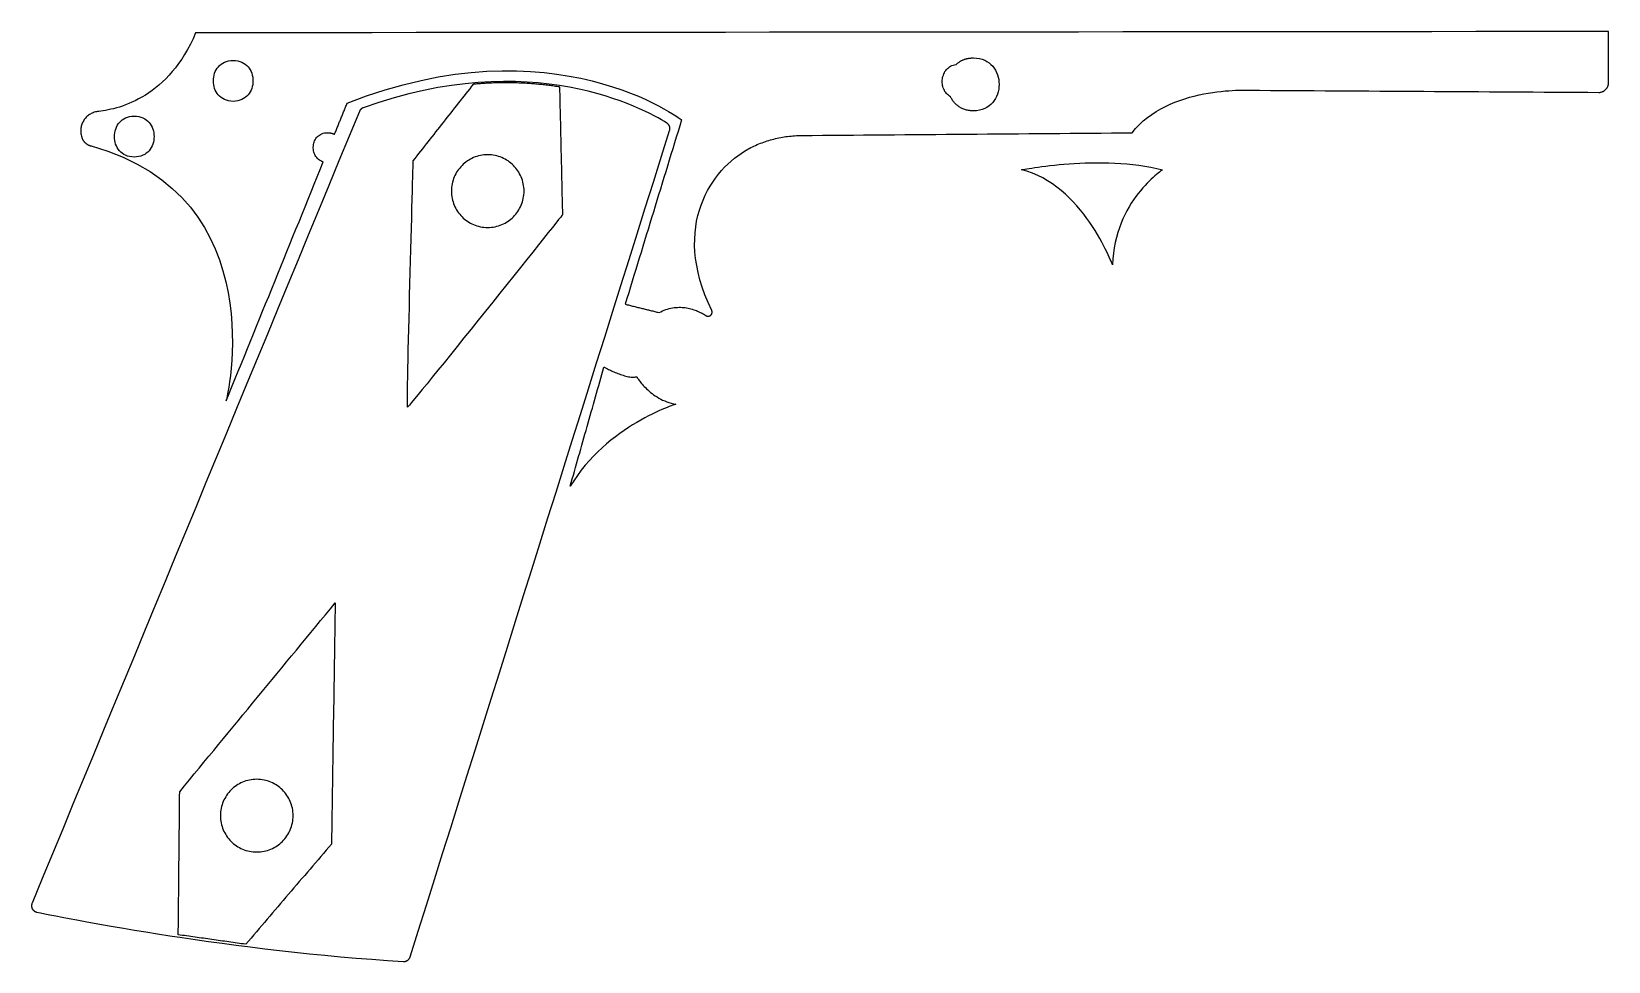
# Model space of a CAD drawing. Header units: metres. Extents: x 165 to 283, y -148 to -78.
import ezdxf

# ---------------------------------------------------------------- set-up
doc = ezdxf.new("R2010")
doc.units = ezdxf.units.M

msp = doc.modelspace()

# ---------------------------------------------------------------- linework, layer by layer
for points in [[(177.135282, -77.82814), (176.94275, -78.264766), (176.741328, -78.679548), (176.531778, -79.072994), (176.314608, -79.445612), (176.09058, -79.798164), (175.860202, -80.130904), (175.62449, -80.444594), (175.383698, -80.739742), (175.138842, -81.01711), (174.890176, -81.276952), (174.638716, -81.52003), (174.38497, -81.746852), (174.1297, -81.957926), (173.873414, -82.15376), (173.616874, -82.335116), (173.360842, -82.502248), (173.105826, -82.655918), (172.852588, -82.796634), (172.601636, -82.925158), (172.353732, -83.041744), (172.109638, -83.147154), (171.869862, -83.241896), (171.635166, -83.326478), (171.406312, -83.401662), (171.183808, -83.467702), (170.968416, -83.52536), (170.760644, -83.575144), (170.561254, -83.617816), (170.371008, -83.65363), (170.190414, -83.683348), (170.020234, -83.707478), (169.860976, -83.726528), (169.774108, -83.738212), (169.689272, -83.754214), (169.606722, -83.77428), (169.526204, -83.798156), (169.448226, -83.826096), (169.372534, -83.857592), (169.299382, -83.892644), (169.22877, -83.931252), (169.160952, -83.973162), (169.095928, -84.018374), (169.033698, -84.066634), (168.974516, -84.117942), (168.918382, -84.172044), (168.86555, -84.22894), (168.815766, -84.28863), (168.769538, -84.350606), (168.726612, -84.415122), (168.687242, -84.481924), (168.651428, -84.550758), (168.619424, -84.621624), (168.59123, -84.694268), (168.566846, -84.76869), (168.546526, -84.84489), (168.53027, -84.922614), (168.518332, -85.001608), (168.510458, -85.081872), (168.507156, -85.163406), (168.508172, -85.245956), (168.51376, -85.329268), (168.52392, -85.413342), (168.538906, -85.498178), (168.558718, -85.583522), (168.559226, -85.585808), (168.559734, -85.588094), (168.560242, -85.59038), (168.56075, -85.592666), (168.561258, -85.594952), (168.561766, -85.597238), (168.562274, -85.599524), (168.562782, -85.60181), (168.56329, -85.604096), (168.563798, -85.606382), (168.564306, -85.608668), (168.564814, -85.610954), (168.565322, -85.61324), (168.56583, -85.615526), (168.566338, -85.617812), (168.566846, -85.620098), (168.567354, -85.622384), (168.567862, -85.62467), (168.56837, -85.626956), (168.568878, -85.629242), (168.569386, -85.631528), (168.569894, -85.633814), (168.570402, -85.6361), (168.571164, -85.638386), (168.571672, -85.640672), (168.572434, -85.642958), (168.573196, -85.645244), (168.573704, -85.64753), (168.574466, -85.649816), (168.575228, -85.652102), (168.57599, -85.654388), (168.576752, -85.656674), (168.586404, -85.687662), (168.597072, -85.718142), (168.608756, -85.748114), (168.621456, -85.777578), (168.634918, -85.80628), (168.649396, -85.834474), (168.664636, -85.86216), (168.680892, -85.889338), (168.69791, -85.915754), (168.715944, -85.941662), (168.73474, -85.967062), (168.754298, -85.9917), (168.774618, -86.015576), (168.7957, -86.038944), (168.817544, -86.06155), (168.84015, -86.083394), (168.863264, -86.10473), (168.88714, -86.125304), (168.911524, -86.145116), (168.93667, -86.164166), (168.962324, -86.182454), (168.98874, -86.19998), (169.015664, -86.216744), (169.043096, -86.232746), (169.071036, -86.247986), (169.099484, -86.26221), (169.12844, -86.275672), (169.157904, -86.288372), (169.187876, -86.300056), (169.218356, -86.310978), (169.24909, -86.320884), (169.280332, -86.330028), (170.534584, -86.721188), (171.689014, -87.174832), (172.747686, -87.686134), (173.71441, -88.250268), (174.59325, -88.862154), (175.388016, -89.516966), (176.102772, -90.209878), (176.741328, -90.93581), (177.307494, -91.689936), (177.805334, -92.467176), (178.238912, -93.262704), (178.612038, -94.071694), (178.928776, -94.889066), (179.192936, -95.709994), (179.408328, -96.529652), (179.579016, -97.34296), (179.70881, -98.145092), (179.801774, -98.931222), (179.861972, -99.69627), (179.89296, -100.43541), (179.899056, -101.143562), (179.883816, -101.8159), (179.851558, -102.447598), (179.805838, -103.03383), (179.750974, -103.569516), (179.690522, -104.049576), (179.628546, -104.469438), (179.56911, -104.824022), (179.516024, -105.108248), (179.473352, -105.31729), (179.444904, -105.446322), (179.43449, -105.490518), (179.662582, -104.929178), (179.890674, -104.367838), (180.118766, -103.806498), (180.346858, -103.245158), (180.57495, -102.683818), (180.803042, -102.122478), (181.031134, -101.561138), (181.259226, -100.999798), (181.487318, -100.438458), (181.71541, -99.877118), (181.943502, -99.315778), (182.171594, -98.754438), (182.399686, -98.193098), (182.627778, -97.631758), (182.85587, -97.070418), (183.083962, -96.509078), (183.312054, -95.947738), (183.540146, -95.386398), (183.768238, -94.825058), (183.99633, -94.263718), (184.224422, -93.702378), (184.452514, -93.141038), (184.680606, -92.579698), (184.908698, -92.018358), (185.13679, -91.457018), (185.364882, -90.895678), (185.592974, -90.334338), (185.821066, -89.772998), (186.049158, -89.211658), (186.27725, -88.650318), (186.505342, -88.088978), (186.733434, -87.527638), (186.633358, -87.493602), (186.540394, -87.45093), (186.454542, -87.400384), (186.375802, -87.342472), (186.304174, -87.277956), (186.239658, -87.207598), (186.182254, -87.131652), (186.131962, -87.051134), (186.088782, -86.966298), (186.052714, -86.87816), (186.023758, -86.786974), (186.001914, -86.693756), (185.987182, -86.59876), (185.979562, -86.502748), (185.979054, -86.406482), (185.985658, -86.31047), (185.999374, -86.215474), (186.020202, -86.122002), (186.048142, -86.030816), (186.083194, -85.942424), (186.125612, -85.857334), (186.174888, -85.776308), (186.23153, -85.700108), (186.295284, -85.629242), (186.36615, -85.564472), (186.444128, -85.506306), (186.529218, -85.455252), (186.62142, -85.412072), (186.720734, -85.377274), (186.82716, -85.35162), (186.940698, -85.335872), (187.061348, -85.330538), (187.080144, -85.330792), (187.098686, -85.3313), (187.116974, -85.332062), (187.135008, -85.333078), (187.153042, -85.334348), (187.170822, -85.335872), (187.188348, -85.33765), (187.205874, -85.339682), (187.223146, -85.341968), (187.240164, -85.344508), (187.257182, -85.347048), (187.273946, -85.349842), (187.290456, -85.35289), (187.306966, -85.356192), (187.323222, -85.359748), (187.339224, -85.363558), (187.355226, -85.367622), (187.370974, -85.37194), (187.386722, -85.376258), (187.402216, -85.38083), (187.417456, -85.385656), (187.432696, -85.390736), (187.447682, -85.39607), (187.462414, -85.401404), (187.477146, -85.406992), (187.491624, -85.412834), (187.506102, -85.41893), (187.520326, -85.425026), (187.534296, -85.431376), (187.548266, -85.43798), (187.561982, -85.444584), (187.575698, -85.451442), (187.605416, -85.37829), (187.635134, -85.305138), (187.664852, -85.231986), (187.69457, -85.158834), (187.724288, -85.085682), (187.754006, -85.01253), (187.783724, -84.939378), (187.813442, -84.866226), (187.84316, -84.793074), (187.872878, -84.719922), (187.902596, -84.64677), (187.932314, -84.573618), (187.962032, -84.500466), (187.99175, -84.427314), (188.021468, -84.354162), (188.051186, -84.28101), (188.080904, -84.207858), (188.110622, -84.134706), (188.14034, -84.061554), (188.170058, -83.988402), (188.199776, -83.91525), (188.229494, -83.842098), (188.259212, -83.768946), (188.28893, -83.695794), (188.318648, -83.622642), (188.348366, -83.54949), (188.378084, -83.476338), (188.407802, -83.403186), (188.43752, -83.330034), (188.467238, -83.256882), (188.496956, -83.18373), (188.526674, -83.110578), (189.969902, -82.573114), (191.377062, -82.111342), (192.747646, -81.721452), (194.080892, -81.39938), (195.376038, -81.141316), (196.632576, -80.943704), (197.849998, -80.80248), (199.027542, -80.713834), (200.164446, -80.673956), (201.260202, -80.678782), (202.314048, -80.724756), (203.325476, -80.808068), (204.293978, -80.924654), (205.218538, -81.070704), (206.098902, -81.242408), (206.934308, -81.435956), (207.723994, -81.647538), (208.467452, -81.873344), (209.16392, -82.109564), (209.812636, -82.352134), (210.413346, -82.597498), (210.965034, -82.841592), (211.467192, -83.080606), (211.919312, -83.31073), (212.320632, -83.528154), (212.67039, -83.729068), (212.968078, -83.909662), (213.213188, -84.066126), (213.404958, -84.194396), (213.542626, -84.290916), (213.625684, -84.351622), (213.653624, -84.372704), (213.52129, -84.80552), (213.388956, -85.238336), (213.256622, -85.671152), (213.124288, -86.103968), (212.991954, -86.536784), (212.85962, -86.9696), (212.727286, -87.402416), (212.594952, -87.835232), (212.462618, -88.268048), (212.330284, -88.700864), (212.19795, -89.13368), (212.065616, -89.566496), (211.933282, -89.999312), (211.800948, -90.432128), (211.668614, -90.864944), (211.53628, -91.29776), (211.403946, -91.730576), (211.271612, -92.163392), (211.139278, -92.596208), (211.006944, -93.029024), (210.87461, -93.46184), (210.742276, -93.894656), (210.609942, -94.327472), (210.477608, -94.760288), (210.345274, -95.193104), (210.21294, -95.62592), (210.080606, -96.058736), (209.948272, -96.491552), (209.815938, -96.924368), (209.683604, -97.357184), (209.55127, -97.79), (209.418936, -98.222816), (209.498438, -98.242374), (209.57794, -98.261932), (209.657442, -98.28149), (209.736944, -98.301048), (209.816446, -98.320606), (209.895948, -98.340164), (209.97545, -98.359722), (210.054952, -98.37928), (210.134454, -98.398838), (210.213956, -98.418396), (210.293458, -98.437954), (210.37296, -98.457512), (210.452462, -98.47707), (210.531964, -98.496628), (210.611466, -98.516186), (210.690968, -98.535744), (210.77047, -98.555302), (210.849972, -98.57486), (210.929474, -98.594418), (211.008976, -98.613976), (211.088478, -98.633534), (211.16798, -98.653092), (211.247482, -98.67265), (211.326984, -98.692208), (211.406486, -98.711766), (211.485988, -98.731324), (211.56549, -98.750882), (211.644992, -98.77044), (211.724494, -98.789998), (211.803996, -98.809556), (211.883498, -98.829114), (211.963, -98.848672), (212.09381, -98.78314), (212.223604, -98.724212), (212.352636, -98.671634), (212.480652, -98.625152), (212.607652, -98.584766), (212.733636, -98.549968), (212.858604, -98.521012), (212.982302, -98.49739), (213.10473, -98.479102), (213.225888, -98.465894), (213.345776, -98.457512), (213.464394, -98.453702), (213.581742, -98.454464), (213.697566, -98.459544), (213.811866, -98.468688), (213.924642, -98.481896), (214.035894, -98.498914), (214.145622, -98.519488), (214.253572, -98.543364), (214.359998, -98.570542), (214.464646, -98.600768), (214.567516, -98.633788), (214.668608, -98.669348), (214.767668, -98.707448), (214.86495, -98.747834), (214.9602, -98.790252), (215.053418, -98.834448), (215.144604, -98.880422), (215.233758, -98.92792), (215.320626, -98.976688), (215.405462, -99.026726), (215.488012, -99.07778), (215.512142, -99.09175), (215.536526, -99.10318), (215.561164, -99.11207), (215.585802, -99.118674), (215.61044, -99.122992), (215.634824, -99.125278), (215.658954, -99.125278), (215.68283, -99.123246), (215.706198, -99.119436), (215.729058, -99.113594), (215.75141, -99.105974), (215.773, -99.09683), (215.793828, -99.085908), (215.81364, -99.073462), (215.83269, -99.059746), (215.85047, -99.044506), (215.867234, -99.027996), (215.882728, -99.01047), (215.896952, -98.991674), (215.909652, -98.971862), (215.920828, -98.951034), (215.93048, -98.929444), (215.938608, -98.907092), (215.944958, -98.883978), (215.949276, -98.860356), (215.951816, -98.836226), (215.952324, -98.811588), (215.950546, -98.786442), (215.946482, -98.761042), (215.940132, -98.735642), (215.931496, -98.709988), (215.92032, -98.684334), (215.64727, -98.088704), (215.40978, -97.506028), (215.206834, -96.936306), (215.036908, -96.379792), (214.898732, -95.836486), (214.79129, -95.306642), (214.713058, -94.79026), (214.66302, -94.287594), (214.639652, -93.798644), (214.641938, -93.32341), (214.668608, -92.862146), (214.718138, -92.414852), (214.789512, -91.981782), (214.88146, -91.562936), (214.992712, -91.158568), (215.121998, -90.768424), (215.268048, -90.393012), (215.429846, -90.032078), (215.605868, -89.68613), (215.794844, -89.354914), (215.995758, -89.038684), (216.207086, -88.73744), (216.427812, -88.451436), (216.656666, -88.180672), (216.892124, -87.925402), (217.13317, -87.685626), (217.378534, -87.461598), (217.626946, -87.253064), (217.877136, -87.060532), (218.127834, -86.883748), (218.37777, -86.72322), (218.625674, -86.578694), (218.742514, -86.515448), (218.860116, -86.454234), (218.978734, -86.395052), (219.098114, -86.337648), (219.218256, -86.282276), (219.339414, -86.228936), (219.461334, -86.177628), (219.584016, -86.128352), (219.70746, -86.081108), (219.831412, -86.035896), (219.956126, -85.992716), (220.081602, -85.951314), (220.207586, -85.911944), (220.334078, -85.874606), (220.461332, -85.8393), (220.589094, -85.806026), (220.717364, -85.77453), (220.846142, -85.745066), (220.975428, -85.717634), (221.104968, -85.692234), (221.235016, -85.668612), (221.365318, -85.647022), (221.496128, -85.627464), (221.627192, -85.609938), (221.75851, -85.59419), (221.890336, -85.580474), (222.022416, -85.56879), (222.154496, -85.558884), (222.28683, -85.55101), (222.419418, -85.545168), (222.55226, -85.541104), (222.685102, -85.539072), (223.461072, -85.532722), (224.237042, -85.526372), (225.013012, -85.520022), (225.788982, -85.513672), (226.564952, -85.507322), (227.340922, -85.500972), (228.116892, -85.494622), (228.892862, -85.488272), (229.668832, -85.481922), (230.444802, -85.475572), (231.220772, -85.469222), (231.996742, -85.462872), (232.772712, -85.456522), (233.548682, -85.450172), (234.324652, -85.443822), (235.100622, -85.437472), (235.876592, -85.431122), (236.652562, -85.424772), (237.428532, -85.418422), (238.204502, -85.412072), (238.980472, -85.405722), (239.756442, -85.399372), (240.532412, -85.393022), (241.308382, -85.386672), (242.084352, -85.380322), (242.860322, -85.373972), (243.636292, -85.367622), (244.412262, -85.361272), (245.188232, -85.354922), (245.964202, -85.348572), (246.740172, -85.342222), (247.516142, -85.335872), (247.777762, -85.01761), (248.057416, -84.721192), (248.353326, -84.445602), (248.663714, -84.190078), (248.987056, -83.954112), (249.32132, -83.736688), (249.664982, -83.537044), (250.016264, -83.354672), (250.373642, -83.188556), (250.735084, -83.038188), (251.099066, -82.902552), (251.46381, -82.780886), (251.827538, -82.672682), (252.188726, -82.576924), (252.545342, -82.493104), (252.895862, -82.420206), (253.238508, -82.357722), (253.571502, -82.304636), (253.893066, -82.26044), (254.201676, -82.224118), (254.495554, -82.195162), (254.772922, -82.17281), (255.032002, -82.156046), (255.27127, -82.144362), (255.488694, -82.136742), (255.68275, -82.132678), (255.85166, -82.131408), (255.9939, -82.131916), (256.107438, -82.133694), (256.19075, -82.13598), (256.242058, -82.137758), (256.259584, -82.13852), (257.082544, -82.1436), (257.905504, -82.14868), (258.728464, -82.15376), (259.551424, -82.15884), (260.374384, -82.16392), (261.197344, -82.169), (262.020304, -82.17408), (262.843264, -82.17916), (263.666224, -82.18424), (264.489184, -82.18932), (265.312144, -82.1944), (266.135104, -82.19948), (266.958064, -82.20456), (267.781024, -82.20964), (268.603984, -82.21472), (269.426944, -82.2198), (270.249904, -82.22488), (271.072864, -82.22996), (271.895824, -82.23504), (272.718784, -82.24012), (273.541744, -82.2452), (274.364704, -82.25028), (275.187664, -82.25536), (276.010624, -82.26044), (276.833584, -82.26552), (277.656544, -82.2706), (278.479504, -82.27568), (279.302464, -82.28076), (280.125424, -82.28584), (280.948384, -82.29092), (281.771344, -82.296), (282.594304, -82.30108), (282.631134, -82.300318), (282.667456, -82.297778), (282.70327, -82.29346), (282.738576, -82.287364), (282.77312, -82.27949), (282.807156, -82.270092), (282.84043, -82.258916), (282.872942, -82.246216), (282.904692, -82.231992), (282.93568, -82.216244), (282.965652, -82.199226), (282.994608, -82.180684), (283.022802, -82.160872), (283.04998, -82.13979), (283.075888, -82.117438), (283.10078, -82.093816), (283.124402, -82.069178), (283.147008, -82.04327), (283.168344, -82.016346), (283.18841, -81.988406), (283.206952, -81.95945), (283.224224, -81.929478), (283.239972, -81.898744), (283.25445, -81.866994), (283.267404, -81.834482), (283.27858, -81.801208), (283.288232, -81.767426), (283.29636, -81.732882), (283.30271, -81.697576), (283.307282, -81.661762), (283.310076, -81.62544), (283.311092, -81.58861), (283.311092, -81.46796), (283.311092, -81.34731), (283.311092, -81.22666), (283.311092, -81.10601), (283.311092, -80.98536), (283.311092, -80.86471), (283.311092, -80.74406), (283.311092, -80.62341), (283.311092, -80.50276), (283.311092, -80.38211), (283.311092, -80.26146), (283.311092, -80.14081), (283.311092, -80.02016), (283.311092, -79.89951), (283.311092, -79.77886), (283.311092, -79.65821), (283.311092, -79.53756), (283.311092, -79.41691), (283.311092, -79.29626), (283.311092, -79.17561), (283.311092, -79.05496), (283.311092, -78.93431), (283.311092, -78.81366), (283.311092, -78.69301), (283.311092, -78.57236), (283.311092, -78.45171), (283.311092, -78.33106), (283.311092, -78.21041), (283.311092, -78.08976), (283.311092, -77.96911), (283.311092, -77.84846), (283.311092, -77.72781), (279.992836, -77.730858), (276.67458, -77.733906), (273.356578, -77.736954), (270.038322, -77.740002), (266.720066, -77.74305), (263.402064, -77.746098), (260.083808, -77.749146), (256.765552, -77.752194), (253.447296, -77.755242), (250.12904, -77.75829), (246.810784, -77.761338), (243.492528, -77.764386), (240.174272, -77.767434), (236.856016, -77.770482), (233.53776, -77.77353), (230.219504, -77.776578), (226.901248, -77.779626), (223.582992, -77.782674), (220.264736, -77.785722), (216.94648, -77.78877), (213.628224, -77.791818), (210.309968, -77.794866), (206.991712, -77.797914), (203.673456, -77.800962), (200.3552, -77.80401), (197.036944, -77.807058), (193.718688, -77.810106), (190.400432, -77.813154), (187.082176, -77.816202), (183.76392, -77.81925), (180.445664, -77.822298), (177.127408, -77.825346)], [(179.961032, -82.974688), (179.780692, -82.965798), (179.612036, -82.940144), (179.455064, -82.898488), (179.309776, -82.842354), (179.175918, -82.772504), (179.053744, -82.690208), (178.943254, -82.596736), (178.844448, -82.493104), (178.757326, -82.380582), (178.681888, -82.259932), (178.61788, -82.132678), (178.565556, -81.999836), (178.524916, -81.862422), (178.49596, -81.721452), (178.478688, -81.57845), (178.472846, -81.434178), (178.478688, -81.289906), (178.496214, -81.146904), (178.525424, -81.005934), (178.566318, -80.86852), (178.618642, -80.735678), (178.68265, -80.608424), (178.758342, -80.487774), (178.845464, -80.374998), (178.94427, -80.271366), (179.05476, -80.177894), (179.176934, -80.095598), (179.310538, -80.025748), (179.455826, -79.969614), (179.612798, -79.927958), (179.7812, -79.902304), (179.961286, -79.893414), (180.141626, -79.902304), (180.310282, -79.927958), (180.467254, -79.969614), (180.612542, -80.025748), (180.7464, -80.095598), (180.868574, -80.177894), (180.979064, -80.271366), (181.07787, -80.374998), (181.164992, -80.487774), (181.24043, -80.608424), (181.304438, -80.735678), (181.356762, -80.86852), (181.397402, -81.005934), (181.426358, -81.146904), (181.44363, -81.289906), (181.449472, -81.434178), (181.44363, -81.57845), (181.426104, -81.721452), (181.396894, -81.862422), (181.356254, -81.999836), (181.30393, -82.132678), (181.239922, -82.259932), (181.16423, -82.380582), (181.077108, -82.493104), (180.978302, -82.596736), (180.867812, -82.690208), (180.745892, -82.772504), (180.612288, -82.842354), (180.467, -82.898488), (180.310028, -82.940144), (180.141626, -82.965798), (179.96154, -82.974688)], [(235.594906, -83.690206), (235.514388, -83.688936), (235.435394, -83.684872), (235.358178, -83.678268), (235.28274, -83.669124), (235.20908, -83.657694), (235.137198, -83.643724), (235.067094, -83.627468), (234.998514, -83.608926), (234.931712, -83.588098), (234.866688, -83.565238), (234.803442, -83.540346), (234.741974, -83.513168), (234.68203, -83.484212), (234.623864, -83.453224), (234.567476, -83.420458), (234.512866, -83.38566), (234.460034, -83.349084), (234.408726, -83.310984), (234.359196, -83.271106), (234.311444, -83.229704), (234.26547, -83.186778), (234.221274, -83.142328), (234.178602, -83.096354), (234.137708, -83.04911), (234.098592, -83.000596), (234.061254, -82.950812), (234.02544, -82.899758), (233.991404, -82.847434), (233.959146, -82.794094), (233.928666, -82.739738), (233.899964, -82.684366), (233.872786, -82.628232), (233.78668, -82.575146), (233.706924, -82.51571), (233.633518, -82.450432), (233.566462, -82.379566), (233.50601, -82.303874), (233.451908, -82.22361), (233.404156, -82.139536), (233.362754, -82.051906), (233.327702, -81.961482), (233.299, -81.868518), (233.276648, -81.773522), (233.260646, -81.677002), (233.250994, -81.579466), (233.247946, -81.481676), (233.251248, -81.383886), (233.2609, -81.286604), (233.276902, -81.190084), (233.299254, -81.095088), (233.327956, -81.002124), (233.363008, -80.9117), (233.40441, -80.824324), (233.452162, -80.74025), (233.506264, -80.66024), (233.566716, -80.584548), (233.633772, -80.513936), (233.707178, -80.448658), (233.786934, -80.389476), (233.87304, -80.336644), (233.965496, -80.29067), (234.064302, -80.252316), (234.169458, -80.221836), (234.280964, -80.199738), (234.310936, -80.172052), (234.34167, -80.145128), (234.372912, -80.118712), (234.404916, -80.093058), (234.437682, -80.068166), (234.47121, -80.044036), (234.5055, -80.020414), (234.540552, -79.997554), (234.576112, -79.975456), (234.612434, -79.95412), (234.649518, -79.933546), (234.687364, -79.913734), (234.725972, -79.894938), (234.765342, -79.876904), (234.80522, -79.859632), (234.84586, -79.843376), (234.887262, -79.827882), (234.929426, -79.813404), (234.972352, -79.799688), (235.01604, -79.786988), (235.060236, -79.77505), (235.105194, -79.764128), (235.150914, -79.754222), (235.197396, -79.745332), (235.24464, -79.737458), (235.292392, -79.7306), (235.340906, -79.724758), (235.390182, -79.719932), (235.44022, -79.716122), (235.49102, -79.713328), (235.542582, -79.71155), (235.594652, -79.711042), (235.82757, -79.722472), (236.045502, -79.755746), (236.248194, -79.80934), (236.4359, -79.881984), (236.60862, -79.972154), (236.766354, -80.078326), (236.909102, -80.198976), (237.03661, -80.332834), (237.149132, -80.478376), (237.246668, -80.634078), (237.329218, -80.798416), (237.396782, -80.97012), (237.44936, -81.147666), (237.486698, -81.32953), (237.50905, -81.514442), (237.516416, -81.700624), (237.508796, -81.886806), (237.48619, -82.071718), (237.448598, -82.253582), (237.39602, -82.431128), (237.328456, -82.602832), (237.245906, -82.76717), (237.14837, -82.922872), (237.035848, -83.068414), (236.908086, -83.202272), (236.765338, -83.322922), (236.607604, -83.429094), (236.434884, -83.519264), (236.247178, -83.591908), (236.044486, -83.645502), (235.826808, -83.678776), (235.594144, -83.690206)], [(212.555836, -84.607654), (212.376258, -84.497418), (212.15731, -84.36864), (211.899246, -84.223352), (211.602828, -84.064094), (211.268564, -83.893406), (210.896962, -83.71332), (210.488276, -83.526376), (210.043268, -83.33486), (209.562446, -83.141058), (209.046064, -82.947256), (208.494884, -82.755994), (207.90916, -82.569558), (207.289654, -82.390234), (206.63662, -82.220308), (205.950566, -82.06232), (205.232254, -81.918302), (204.481938, -81.790794), (203.700126, -81.682336), (202.887326, -81.59496), (202.0443, -81.531206), (201.171302, -81.49336), (200.26884, -81.483708), (199.337422, -81.504536), (198.377556, -81.558384), (197.38975, -81.647538), (196.374512, -81.774284), (195.33235, -81.940908), (194.263518, -82.14995), (193.168778, -82.403696), (192.048638, -82.704432), (190.903606, -83.054444), (189.733936, -83.456018), (189.721998, -83.46059), (189.71006, -83.465416), (189.698376, -83.470496), (189.686946, -83.47583), (189.675516, -83.481418), (189.66434, -83.487514), (189.653418, -83.493864), (189.642496, -83.500468), (189.631828, -83.507326), (189.621414, -83.514438), (189.611254, -83.521804), (189.601094, -83.529424), (189.591188, -83.537298), (189.581536, -83.545426), (189.572138, -83.553808), (189.562994, -83.562444), (189.554104, -83.571334), (189.545214, -83.580478), (189.536578, -83.589876), (189.528196, -83.599274), (189.520068, -83.608926), (189.512194, -83.618832), (189.504574, -83.628992), (189.497208, -83.639406), (189.490096, -83.64982), (189.483238, -83.660488), (189.476634, -83.67141), (189.470538, -83.682586), (189.464696, -83.693762), (189.459108, -83.705192), (189.453774, -83.716876), (189.448694, -83.72856), (188.679836, -85.588602), (187.910978, -87.448644), (187.14212, -89.308686), (186.373262, -91.168728), (185.604404, -93.02877), (184.835546, -94.888812), (184.066688, -96.748854), (183.29783, -98.608896), (182.528972, -100.468938), (181.760114, -102.32898), (180.991256, -104.189022), (180.222398, -106.049064), (179.45354, -107.909106), (178.684682, -109.769148), (177.915824, -111.62919), (177.146966, -113.489232), (176.378108, -115.349274), (175.60925, -117.209316), (174.840392, -119.069358), (174.071534, -120.9294), (173.302676, -122.789442), (172.533818, -124.649484), (171.76496, -126.509526), (170.996102, -128.369568), (170.227244, -130.22961), (169.458386, -132.089652), (168.689528, -133.949694), (167.92067, -135.809736), (167.151812, -137.669778), (166.382954, -139.52982), (165.614096, -141.389862), (164.845238, -143.249904), (164.835332, -143.27632), (164.82695, -143.302736), (164.820092, -143.329406), (164.814758, -143.356076), (164.810948, -143.382746), (164.808662, -143.409416), (164.8079, -143.435832), (164.808662, -143.461994), (164.810694, -143.488156), (164.81425, -143.514064), (164.819076, -143.539464), (164.825426, -143.56461), (164.833046, -143.589248), (164.841936, -143.613378), (164.852096, -143.637), (164.863526, -143.660114), (164.875972, -143.682466), (164.889688, -143.70431), (164.904674, -143.725392), (164.920676, -143.745712), (164.937694, -143.765016), (164.955982, -143.783558), (164.975286, -143.801084), (164.995606, -143.817594), (165.016942, -143.833088), (165.03904, -143.847312), (165.062154, -143.86052), (165.086284, -143.872458), (165.111176, -143.883126), (165.13683, -143.892524), (165.1635, -143.900398), (165.190932, -143.907002), (165.472364, -143.964914), (165.806882, -144.032986), (166.193216, -144.110456), (166.629334, -144.196562), (167.113966, -144.290796), (167.645588, -144.39265), (168.222422, -144.501362), (168.842944, -144.616424), (169.50563, -144.737074), (170.208956, -144.862804), (170.951398, -144.992852), (171.731178, -145.12671), (172.546772, -145.263616), (173.396656, -145.403062), (174.279306, -145.544286), (175.193198, -145.68678), (176.136554, -145.830036), (177.10785, -145.973038), (178.105816, -146.115532), (179.12842, -146.256756), (180.174392, -146.395948), (181.242208, -146.5326), (182.33009, -146.666204), (183.436514, -146.795998), (184.559956, -146.92122), (185.698892, -147.041362), (186.851544, -147.155916), (188.016642, -147.26412), (189.192408, -147.365466), (190.377318, -147.459192), (191.569848, -147.544536), (192.768474, -147.621244), (192.789048, -147.622006), (192.809622, -147.622006), (192.829942, -147.62099), (192.850262, -147.619212), (192.870328, -147.616672), (192.89014, -147.613116), (192.909698, -147.608798), (192.929002, -147.603718), (192.948052, -147.597876), (192.966848, -147.591272), (192.98539, -147.583906), (193.003424, -147.575778), (193.021204, -147.566888), (193.038476, -147.55749), (193.055494, -147.54733), (193.072004, -147.536408), (193.088006, -147.524978), (193.1035, -147.512786), (193.118486, -147.500086), (193.132964, -147.486624), (193.146934, -147.472654), (193.160396, -147.458176), (193.17335, -147.442936), (193.185542, -147.427188), (193.197226, -147.410932), (193.208148, -147.394168), (193.218562, -147.376896), (193.228214, -147.359116), (193.237104, -147.340828), (193.245232, -147.322032), (193.252598, -147.302728), (193.259202, -147.28317), (193.868548, -145.341848), (194.477894, -143.400526), (195.08724, -141.459204), (195.696586, -139.517882), (196.305932, -137.57656), (196.915278, -135.635238), (197.524624, -133.693916), (198.13397, -131.752594), (198.743316, -129.811272), (199.352662, -127.86995), (199.962008, -125.928628), (200.571354, -123.987306), (201.1807, -122.045984), (201.790046, -120.104662), (202.399392, -118.16334), (203.008738, -116.222018), (203.618084, -114.280696), (204.22743, -112.339374), (204.836776, -110.398052), (205.446122, -108.45673), (206.055468, -106.515408), (206.664814, -104.574086), (207.27416, -102.632764), (207.883506, -100.691442), (208.492852, -98.75012), (209.102198, -96.808798), (209.711544, -94.867476), (210.32089, -92.926154), (210.930236, -90.984832), (211.539582, -89.04351), (212.148928, -87.102188), (212.758274, -85.160866), (212.764116, -85.141054), (212.768942, -85.121242), (212.773006, -85.10143), (212.776054, -85.081618), (212.77834, -85.061806), (212.779864, -85.041994), (212.780626, -85.022182), (212.780372, -85.00237), (212.779356, -84.982558), (212.777578, -84.963), (212.775038, -84.943442), (212.771736, -84.924138), (212.767672, -84.905088), (212.762846, -84.886038), (212.757258, -84.867242), (212.750908, -84.8487), (212.743796, -84.830412), (212.735922, -84.812632), (212.727286, -84.795106), (212.717888, -84.777834), (212.707728, -84.76107), (212.69706, -84.74456), (212.68563, -84.728558), (212.673438, -84.713064), (212.660738, -84.697824), (212.647276, -84.683092), (212.633306, -84.668868), (212.618574, -84.655152), (212.60308, -84.641944), (212.587078, -84.629498), (212.570568, -84.61756), (212.553296, -84.606384)], [(204.484732, -81.875122), (204.49159, -82.176112), (204.498448, -82.477102), (204.505306, -82.778092), (204.512164, -83.079082), (204.519022, -83.380072), (204.52588, -83.681062), (204.532738, -83.982052), (204.539596, -84.283042), (204.546454, -84.584032), (204.553312, -84.885022), (204.56017, -85.186012), (204.567028, -85.487002), (204.573886, -85.787992), (204.580744, -86.088982), (204.587602, -86.389972), (204.59446, -86.690962), (204.601318, -86.991952), (204.608176, -87.292942), (204.615034, -87.593932), (204.621892, -87.894922), (204.62875, -88.195912), (204.635608, -88.496902), (204.642466, -88.797892), (204.649324, -89.098882), (204.656182, -89.399872), (204.66304, -89.700862), (204.669898, -90.001852), (204.676756, -90.302842), (204.683614, -90.603832), (204.690472, -90.904822), (204.69733, -91.205812), (204.704188, -91.506802), (204.671168, -91.548458), (204.574648, -91.669616), (204.418692, -91.864942), (204.207872, -92.129102), (203.946252, -92.457016), (203.637896, -92.843096), (203.287122, -93.282262), (202.898248, -93.76918), (202.475338, -94.298516), (202.02271, -94.864936), (201.544682, -95.463106), (201.045318, -96.087692), (200.528682, -96.73336), (199.999346, -97.394776), (199.46112, -98.06686), (198.918576, -98.744024), (198.375778, -99.421188), (197.83679, -100.093018), (197.30593, -100.75418), (196.787516, -101.399086), (196.285612, -102.02291), (195.804536, -102.620064), (195.348606, -103.185214), (194.921886, -103.713026), (194.52844, -104.19842), (194.172586, -104.635808), (193.858642, -105.02011), (193.590672, -105.345992), (193.372994, -105.60812), (193.209926, -105.800906), (193.105532, -105.91927), (193.06413, -105.958132), (193.057272, -105.902252), (193.053716, -105.745026), (193.053462, -105.493312), (193.056002, -105.153714), (193.061336, -104.73309), (193.06921, -104.238044), (193.079624, -103.675434), (193.09207, -103.052118), (193.106548, -102.3747), (193.12255, -101.650038), (193.140076, -100.88499), (193.158872, -100.08616), (193.178938, -99.260406), (193.199766, -98.414586), (193.221356, -97.555304), (193.243454, -96.689164), (193.265806, -95.823278), (193.288158, -94.96425), (193.310256, -94.118684), (193.3321, -93.293692), (193.353436, -92.495624), (193.37401, -91.731592), (193.393568, -91.0082), (193.411856, -90.332306), (193.428874, -89.710514), (193.444368, -89.149682), (193.458084, -88.656668), (193.469768, -88.238076), (193.479166, -87.900764), (193.486024, -87.651336), (193.490342, -87.496904), (193.491866, -87.443818), (193.634106, -87.263224), (193.776346, -87.08263), (193.918586, -86.902036), (194.060826, -86.721442), (194.203066, -86.540848), (194.345306, -86.360254), (194.487546, -86.17966), (194.629786, -85.999066), (194.772026, -85.818472), (194.914266, -85.637878), (195.056506, -85.457284), (195.198746, -85.27669), (195.340986, -85.096096), (195.483226, -84.915502), (195.625466, -84.734908), (195.767706, -84.554314), (195.909946, -84.37372), (196.052186, -84.193126), (196.194426, -84.012532), (196.336666, -83.831938), (196.478906, -83.651344), (196.621146, -83.47075), (196.763386, -83.290156), (196.905626, -83.109562), (197.047866, -82.928968), (197.190106, -82.748374), (197.332346, -82.56778), (197.474586, -82.387186), (197.616826, -82.206592), (197.759066, -82.025998), (197.901306, -81.845404), (198.043546, -81.66481), (198.125842, -81.657444), (198.208646, -81.650078), (198.292212, -81.642966), (198.376286, -81.636108), (198.460868, -81.629504), (198.545958, -81.623154), (198.631556, -81.617058), (198.717916, -81.611216), (198.804784, -81.605628), (198.89216, -81.600294), (198.980044, -81.595214), (199.068436, -81.590388), (199.157336, -81.585816), (199.246744, -81.581498), (199.336914, -81.577434), (199.427592, -81.573624), (199.518778, -81.570322), (199.610472, -81.567274), (199.702674, -81.56448), (199.795384, -81.56194), (199.888602, -81.559908), (199.982328, -81.55813), (200.076562, -81.556606), (200.171304, -81.555336), (200.266554, -81.554574), (200.362312, -81.554066), (200.458578, -81.554066), (200.555352, -81.55432), (200.652634, -81.554828), (200.750424, -81.555844), (200.848722, -81.557114), (200.947528, -81.558892), (201.07021, -81.561432), (201.19213, -81.564734), (201.313288, -81.568544), (201.433684, -81.572862), (201.553318, -81.577688), (201.67219, -81.583022), (201.7903, -81.588864), (201.907648, -81.595214), (202.024234, -81.602072), (202.140058, -81.609438), (202.25512, -81.617312), (202.36942, -81.62544), (202.482958, -81.634076), (202.595734, -81.64322), (202.707494, -81.652872), (202.818492, -81.662778), (202.928728, -81.673192), (203.038202, -81.68386), (203.146914, -81.695036), (203.25461, -81.706466), (203.361544, -81.718404), (203.467716, -81.730596), (203.573126, -81.743042), (203.67752, -81.755996), (203.781152, -81.769204), (203.884022, -81.782666), (203.985876, -81.796382), (204.086968, -81.810352), (204.187044, -81.82483), (204.286358, -81.839562), (204.38491, -81.854548), (204.482446, -81.869788)], [(172.525436, -87.164672), (172.345096, -87.155782), (172.17644, -87.130128), (172.019468, -87.088472), (171.87418, -87.032338), (171.740322, -86.962488), (171.618148, -86.880192), (171.507658, -86.78672), (171.408852, -86.683088), (171.32173, -86.570312), (171.246292, -86.449662), (171.182284, -86.322408), (171.12996, -86.189566), (171.08932, -86.052152), (171.060364, -85.911182), (171.043092, -85.76818), (171.03725, -85.623908), (171.043092, -85.479636), (171.060618, -85.336634), (171.089828, -85.195664), (171.130468, -85.05825), (171.182792, -84.925408), (171.2468, -84.798154), (171.322492, -84.677504), (171.409614, -84.564982), (171.50842, -84.46135), (171.61891, -84.367878), (171.741084, -84.285582), (171.874688, -84.215732), (172.019976, -84.159598), (172.176948, -84.117942), (172.34535, -84.092288), (172.525436, -84.083398), (172.705776, -84.092288), (172.874432, -84.117942), (173.031404, -84.159598), (173.176692, -84.215732), (173.31055, -84.285582), (173.432724, -84.367878), (173.543214, -84.46135), (173.64202, -84.564982), (173.729142, -84.677504), (173.80458, -84.798154), (173.868588, -84.925408), (173.920912, -85.05825), (173.961552, -85.195664), (173.990508, -85.336634), (174.00778, -85.479636), (174.013622, -85.623908), (174.00778, -85.76818), (173.990254, -85.911182), (173.961044, -86.052152), (173.920404, -86.189566), (173.86808, -86.322408), (173.804072, -86.449662), (173.72838, -86.570312), (173.641258, -86.683088), (173.542452, -86.78672), (173.431962, -86.880192), (173.309788, -86.962488), (173.176184, -87.032338), (173.030896, -87.088472), (172.873924, -87.130128), (172.705522, -87.155782), (172.525436, -87.164672)], [(196.35724, -89.723214), (196.360796, -89.863676), (196.371464, -90.00236), (196.388736, -90.139012), (196.412866, -90.273632), (196.443346, -90.405712), (196.480176, -90.535252), (196.523102, -90.662252), (196.572124, -90.786204), (196.626734, -90.907108), (196.686932, -91.024964), (196.752718, -91.139264), (196.823838, -91.250008), (196.900038, -91.357196), (196.981064, -91.46032), (197.066916, -91.55938), (197.15734, -91.654376), (197.252082, -91.7448), (197.351142, -91.830652), (197.454266, -91.911678), (197.561454, -91.987878), (197.672198, -92.058998), (197.786498, -92.124784), (197.904354, -92.185236), (198.025258, -92.239846), (198.14921, -92.288868), (198.27621, -92.331794), (198.40575, -92.368624), (198.53783, -92.399104), (198.67245, -92.423234), (198.809102, -92.440506), (198.947786, -92.451174), (199.088248, -92.45473), (199.22871, -92.451174), (199.367394, -92.440506), (199.504046, -92.423234), (199.638666, -92.399104), (199.770746, -92.368624), (199.900286, -92.331794), (200.027286, -92.288868), (200.151238, -92.239846), (200.272142, -92.185236), (200.389998, -92.124784), (200.504298, -92.058998), (200.615042, -91.987878), (200.72223, -91.911678), (200.825354, -91.830652), (200.924414, -91.7448), (201.01941, -91.654376), (201.109834, -91.55938), (201.195686, -91.46032), (201.276712, -91.357196), (201.352912, -91.250008), (201.424032, -91.139264), (201.489818, -91.024964), (201.550016, -90.907108), (201.604626, -90.786204), (201.653648, -90.662252), (201.696574, -90.535252), (201.733404, -90.405712), (201.763884, -90.273632), (201.788014, -90.139012), (201.805286, -90.00236), (201.815954, -89.863676), (201.81951, -89.723214), (201.815954, -89.582752), (201.805286, -89.444068), (201.788014, -89.307416), (201.763884, -89.172796), (201.733404, -89.040716), (201.696574, -88.911176), (201.653648, -88.784176), (201.604626, -88.660224), (201.550016, -88.53932), (201.489818, -88.421464), (201.424032, -88.307164), (201.352912, -88.19642), (201.276712, -88.089232), (201.195686, -87.986108), (201.109834, -87.887048), (201.01941, -87.792052), (200.924414, -87.701628), (200.825354, -87.615776), (200.72223, -87.53475), (200.615042, -87.45855), (200.504298, -87.38743), (200.389998, -87.321644), (200.272142, -87.261192), (200.151238, -87.206582), (200.027286, -87.15756), (199.900286, -87.114634), (199.770746, -87.077804), (199.638666, -87.047324), (199.504046, -87.023194), (199.367394, -87.005922), (199.22871, -86.995254), (199.088248, -86.991698), (198.947786, -86.995254), (198.809102, -87.005922), (198.67245, -87.023194), (198.53783, -87.047324), (198.40575, -87.077804), (198.27621, -87.114634), (198.14921, -87.15756), (198.025258, -87.206582), (197.904354, -87.261192), (197.786498, -87.321644), (197.672198, -87.38743), (197.561454, -87.45855), (197.454266, -87.53475), (197.351142, -87.615776), (197.252082, -87.701628), (197.15734, -87.792052), (197.066916, -87.887048), (196.981064, -87.986108), (196.900038, -88.089232), (196.823838, -88.19642), (196.752718, -88.307164), (196.686932, -88.421464), (196.626734, -88.53932), (196.572124, -88.660224), (196.523102, -88.784176), (196.480176, -88.911176), (196.443346, -89.040716), (196.412866, -89.172796), (196.388736, -89.307416), (196.371464, -89.444068), (196.360796, -89.582752), (196.35724, -89.723214)], [(239.1918, -88.121744), (239.209072, -88.118442), (239.26038, -88.108536), (239.3442, -88.093042), (239.459008, -88.072468), (239.603788, -88.047576), (239.777016, -88.018874), (239.977168, -87.987124), (240.202974, -87.952834), (240.453164, -87.916766), (240.726468, -87.879682), (241.021362, -87.84209), (241.336576, -87.804752), (241.670586, -87.76843), (242.022122, -87.733632), (242.389914, -87.700866), (242.772692, -87.671148), (243.168932, -87.644732), (243.57711, -87.622634), (243.99621, -87.605362), (244.424708, -87.593678), (244.86108, -87.58809), (245.30431, -87.58936), (245.752874, -87.597996), (246.205248, -87.61476), (246.660416, -87.640414), (247.1166, -87.675466), (247.572784, -87.720678), (248.027444, -87.776812), (248.47931, -87.844376), (248.926858, -87.923878), (249.369072, -88.016334), (249.804174, -88.121998), (249.79376, -88.128856), (249.76328, -88.149684), (249.714258, -88.184482), (249.64771, -88.23325), (249.56516, -88.295988), (249.467878, -88.372696), (249.357134, -88.463374), (249.234198, -88.568022), (249.100594, -88.686386), (248.957338, -88.81872), (248.805954, -88.965024), (248.647712, -89.125298), (248.483628, -89.299542), (248.315226, -89.487756), (248.14403, -89.68994), (247.971056, -89.90584), (247.797828, -90.13571), (247.625362, -90.37955), (247.455182, -90.63736), (247.288558, -90.90914), (247.12676, -91.19489), (246.971058, -91.49461), (246.822976, -91.8083), (246.68353, -92.135706), (246.554244, -92.477082), (246.436134, -92.832428), (246.330724, -93.201744), (246.239284, -93.58503), (246.163338, -93.982286), (246.103902, -94.393512), (246.0625, -94.818708), (246.040148, -95.25762), (246.033544, -95.240094), (246.013478, -95.18904), (245.980204, -95.106236), (245.933468, -94.993968), (245.873524, -94.854014), (245.800118, -94.68866), (245.713504, -94.499938), (245.613428, -94.289626), (245.49989, -94.06001), (245.373144, -93.813122), (245.232936, -93.550994), (245.079266, -93.275404), (244.912388, -92.988638), (244.732048, -92.692728), (244.538246, -92.389706), (244.331236, -92.081604), (244.110764, -91.770454), (243.87683, -91.458288), (243.629434, -91.147138), (243.368576, -90.839036), (243.09451, -90.536014), (242.806982, -90.240104), (242.505992, -89.953338), (242.19154, -89.677748), (241.863626, -89.415366), (241.52225, -89.168478), (241.167412, -88.938862), (240.799112, -88.72855), (240.41735, -88.539574), (240.022126, -88.37422), (239.61344, -88.234266), (239.191292, -88.121744)], [(207.824578, -102.942644), (207.829404, -102.945438), (207.843628, -102.953312), (207.866742, -102.965758), (207.898238, -102.982776), (207.937608, -103.003604), (207.984344, -103.028242), (208.038192, -103.055928), (208.09839, -103.086408), (208.164684, -103.119428), (208.236566, -103.15448), (208.313528, -103.19131), (208.395316, -103.22941), (208.481168, -103.268526), (208.57083, -103.30815), (208.66354, -103.347774), (208.759044, -103.387144), (208.856834, -103.426006), (208.956656, -103.463852), (209.057748, -103.500428), (209.159602, -103.535226), (209.261964, -103.567738), (209.364326, -103.59771), (209.46618, -103.624888), (209.567018, -103.648764), (209.666332, -103.66883), (209.763868, -103.684832), (209.858864, -103.696516), (209.951066, -103.703374), (210.039966, -103.704898), (210.125056, -103.700834), (210.205828, -103.690928), (210.281774, -103.674672), (210.284568, -103.679752), (210.293204, -103.69423), (210.307682, -103.717598), (210.328002, -103.749348), (210.354164, -103.788972), (210.386168, -103.835962), (210.424014, -103.889556), (210.467448, -103.949246), (210.516724, -104.014524), (210.571842, -104.084882), (210.632802, -104.159558), (210.69935, -104.238044), (210.77174, -104.319832), (210.849972, -104.404414), (210.933792, -104.491028), (211.023454, -104.579166), (211.118704, -104.66832), (211.219796, -104.757982), (211.32673, -104.84739), (211.439252, -104.93629), (211.557616, -105.02392), (211.681568, -105.109518), (211.811362, -105.19283), (211.946744, -105.273094), (212.087968, -105.349802), (212.23478, -105.422446), (212.387434, -105.490264), (212.545676, -105.552748), (212.709506, -105.60939), (212.879178, -105.659682), (213.054438, -105.703116), (213.235286, -105.73893), (213.2203, -105.743756), (213.176104, -105.75798), (213.104222, -105.78211), (213.006178, -105.8164), (212.883242, -105.861104), (212.736938, -105.916222), (212.568536, -105.982262), (212.37956, -106.059478), (212.17128, -106.148124), (211.944966, -106.248454), (211.702396, -106.360468), (211.444586, -106.484674), (211.173314, -106.621326), (210.889596, -106.770678), (210.59521, -106.93273), (210.291426, -107.10799), (209.979514, -107.296712), (209.660998, -107.49915), (209.337148, -107.715304), (209.009488, -107.945682), (208.679542, -108.190538), (208.348326, -108.450126), (208.017618, -108.724446), (207.688688, -109.014006), (207.362806, -109.31906), (207.041496, -109.639862), (206.726282, -109.976412), (206.418434, -110.329218), (206.119476, -110.698534), (205.830678, -111.084614), (205.55331, -111.487458), (205.28915, -111.907574), (205.368398, -111.627412), (205.447646, -111.34725), (205.526894, -111.067088), (205.606142, -110.786926), (205.68539, -110.506764), (205.764638, -110.226602), (205.843886, -109.94644), (205.923134, -109.666278), (206.002382, -109.386116), (206.08163, -109.105954), (206.160878, -108.825792), (206.240126, -108.54563), (206.319374, -108.265468), (206.398622, -107.985306), (206.47787, -107.705144), (206.557118, -107.424982), (206.636366, -107.14482), (206.715614, -106.864658), (206.794862, -106.584496), (206.87411, -106.304334), (206.953358, -106.024172), (207.032606, -105.74401), (207.111854, -105.463848), (207.191102, -105.183686), (207.27035, -104.903524), (207.349598, -104.623362), (207.428846, -104.3432), (207.508094, -104.063038), (207.587342, -103.782876), (207.66659, -103.502714), (207.745838, -103.222552), (207.825086, -102.94239)], [(175.835564, -145.615406), (175.838866, -145.279364), (175.842168, -144.943322), (175.84547, -144.60728), (175.848772, -144.271238), (175.852074, -143.935196), (175.855376, -143.599154), (175.858678, -143.263112), (175.86198, -142.92707), (175.865282, -142.591028), (175.868584, -142.254986), (175.871886, -141.918944), (175.875188, -141.582902), (175.87849, -141.24686), (175.881792, -140.910818), (175.885094, -140.574776), (175.888396, -140.238734), (175.891698, -139.902692), (175.895, -139.56665), (175.898302, -139.230608), (175.901604, -138.894566), (175.904906, -138.558524), (175.908208, -138.222482), (175.91151, -137.88644), (175.914812, -137.550398), (175.918114, -137.214356), (175.921416, -136.878314), (175.924718, -136.542272), (175.92802, -136.20623), (175.931322, -135.870188), (175.934624, -135.534146), (175.937926, -135.198104), (175.941228, -134.862062), (176.30648, -134.418578), (176.671732, -133.97484), (177.036984, -133.531356), (177.402236, -133.087872), (177.767488, -132.644388), (178.13274, -132.20065), (178.497992, -131.757166), (178.863244, -131.313682), (179.228496, -130.870198), (179.593748, -130.42646), (179.959, -129.982976), (180.324252, -129.539492), (180.689504, -129.096008), (181.054756, -128.652524), (181.420008, -128.20904), (181.78526, -127.765556), (182.150512, -127.322072), (182.515764, -126.878588), (182.881016, -126.435104), (183.246268, -125.99162), (183.61152, -125.548136), (183.976772, -125.104652), (184.342024, -124.661168), (184.707276, -124.217684), (185.072528, -123.7742), (185.43778, -123.330716), (185.803032, -122.887232), (186.168284, -122.443748), (186.533536, -122.000264), (186.898788, -121.55678), (187.26404, -121.113296), (187.629292, -120.669812), (187.620402, -121.236232), (187.611512, -121.802652), (187.602622, -122.369072), (187.593732, -122.935492), (187.584842, -123.501912), (187.575952, -124.068332), (187.567062, -124.634752), (187.558172, -125.201172), (187.549282, -125.767592), (187.540392, -126.334012), (187.531502, -126.900432), (187.522612, -127.466852), (187.513722, -128.033272), (187.504832, -128.599692), (187.495942, -129.166112), (187.487052, -129.732532), (187.478162, -130.298952), (187.469272, -130.865372), (187.460382, -131.431792), (187.451492, -131.998212), (187.442602, -132.564632), (187.433712, -133.131052), (187.424822, -133.697472), (187.415932, -134.263892), (187.407042, -134.830312), (187.398152, -135.396732), (187.389262, -135.963152), (187.380372, -136.529572), (187.371482, -137.095992), (187.362592, -137.662412), (187.353702, -138.228832), (187.344812, -138.795252), (187.143644, -139.03071), (186.942476, -139.266168), (186.741308, -139.501626), (186.54014, -139.737084), (186.338972, -139.972542), (186.137804, -140.208), (185.936636, -140.443458), (185.735468, -140.678916), (185.5343, -140.914374), (185.333132, -141.149832), (185.131964, -141.38529), (184.930796, -141.620748), (184.729628, -141.856206), (184.52846, -142.091664), (184.327292, -142.327122), (184.126124, -142.56258), (183.924956, -142.798038), (183.723788, -143.033496), (183.52262, -143.268954), (183.321452, -143.504412), (183.120284, -143.73987), (182.919116, -143.975328), (182.717948, -144.210786), (182.51678, -144.446244), (182.315612, -144.681702), (182.114444, -144.91716), (181.913276, -145.152618), (181.712108, -145.388076), (181.51094, -145.623534), (181.309772, -145.858992), (181.108604, -146.09445), (180.907436, -146.329908), (180.748686, -146.307556), (180.589936, -146.285204), (180.431186, -146.262852), (180.272436, -146.2405), (180.113686, -146.218148), (179.954936, -146.195796), (179.796186, -146.173444), (179.637436, -146.151092), (179.478686, -146.12874), (179.319936, -146.106388), (179.161186, -146.084036), (179.002436, -146.061684), (178.843686, -146.039332), (178.684936, -146.01698), (178.526186, -145.994628), (178.367436, -145.972276), (178.208686, -145.949924), (178.049936, -145.927572), (177.891186, -145.90522), (177.732436, -145.882868), (177.573686, -145.860516), (177.414936, -145.838164), (177.256186, -145.815812), (177.097436, -145.79346), (176.938686, -145.771108), (176.779936, -145.748756), (176.621186, -145.726404), (176.462436, -145.704052), (176.303686, -145.6817), (176.144936, -145.659348), (175.986186, -145.636996), (175.827436, -145.614644)], [(179.001166, -136.662668), (179.004722, -136.80313), (179.01539, -136.941814), (179.032662, -137.078466), (179.056792, -137.213086), (179.087272, -137.345166), (179.124102, -137.474706), (179.167028, -137.601706), (179.21605, -137.725658), (179.27066, -137.846562), (179.330858, -137.964418), (179.396644, -138.078718), (179.467764, -138.189462), (179.543964, -138.29665), (179.62499, -138.399774), (179.710842, -138.498834), (179.801266, -138.593576), (179.896008, -138.684), (179.995068, -138.769852), (180.098192, -138.850878), (180.20538, -138.927078), (180.316124, -138.998198), (180.430424, -139.063984), (180.54828, -139.124182), (180.669184, -139.178792), (180.793136, -139.227814), (180.920136, -139.27074), (181.049676, -139.30757), (181.181756, -139.33805), (181.316376, -139.36218), (181.453028, -139.379452), (181.591712, -139.39012), (181.732174, -139.393676), (181.872636, -139.39012), (182.01132, -139.379452), (182.147972, -139.36218), (182.282592, -139.33805), (182.414672, -139.30757), (182.544212, -139.27074), (182.671212, -139.227814), (182.795164, -139.178792), (182.916068, -139.124182), (183.033924, -139.063984), (183.148224, -138.998198), (183.258968, -138.927078), (183.366156, -138.850878), (183.46928, -138.769852), (183.56834, -138.684), (183.663336, -138.593576), (183.75376, -138.498834), (183.839612, -138.399774), (183.920638, -138.29665), (183.996838, -138.189462), (184.067958, -138.078718), (184.133744, -137.964418), (184.193942, -137.846562), (184.248552, -137.725658), (184.297574, -137.601706), (184.3405, -137.474706), (184.37733, -137.345166), (184.40781, -137.213086), (184.43194, -137.078466), (184.449212, -136.941814), (184.45988, -136.80313), (184.463436, -136.662668), (184.45988, -136.522206), (184.449212, -136.383522), (184.43194, -136.24687), (184.40781, -136.11225), (184.37733, -135.98017), (184.3405, -135.85063), (184.297574, -135.72363), (184.248552, -135.599678), (184.193942, -135.478774), (184.133744, -135.360918), (184.067958, -135.246618), (183.996838, -135.135874), (183.920638, -135.028686), (183.839612, -134.925562), (183.75376, -134.826502), (183.663336, -134.731506), (183.56834, -134.641082), (183.46928, -134.55523), (183.366156, -134.474204), (183.258968, -134.398004), (183.148224, -134.326884), (183.033924, -134.261098), (182.916068, -134.2009), (182.795164, -134.14629), (182.671212, -134.097268), (182.544212, -134.054342), (182.414672, -134.017512), (182.282592, -133.987032), (182.147972, -133.962902), (182.01132, -133.94563), (181.872636, -133.934962), (181.732174, -133.931406), (181.591712, -133.934962), (181.453028, -133.94563), (181.316376, -133.962902), (181.181756, -133.987032), (181.049676, -134.017512), (180.920136, -134.054342), (180.793136, -134.097268), (180.669184, -134.14629), (180.54828, -134.2009), (180.430424, -134.261098), (180.316124, -134.326884), (180.20538, -134.398004), (180.098192, -134.474204), (179.995068, -134.55523), (179.896008, -134.641082), (179.801266, -134.731506), (179.710842, -134.826502), (179.62499, -134.925562), (179.543964, -135.028686), (179.467764, -135.135874), (179.396644, -135.246618), (179.330858, -135.360918), (179.27066, -135.478774), (179.21605, -135.599678), (179.167028, -135.72363), (179.124102, -135.85063), (179.087272, -135.98017), (179.056792, -136.11225), (179.032662, -136.24687), (179.01539, -136.383522), (179.004722, -136.522206), (179.001166, -136.662668)]]:
    msp.add_lwpolyline(points)

doc.saveas('drawing.dxf')
